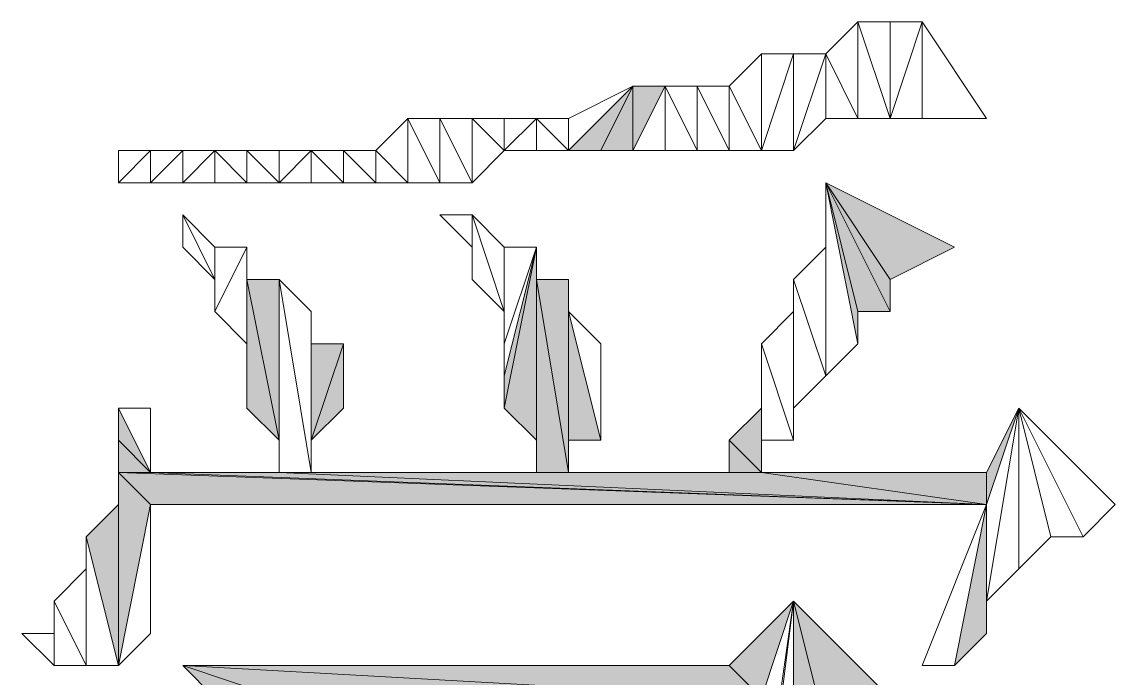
# Model space of a CAD drawing. Header units: inches. Extents: x -244 to 17, y 0 to 370.
# Drawn here: x -7.482 to -5.323, y 12.559 to 13.854 of the extents above; entities that cross this region are included whole.
import ezdxf

# ---------------------------------------------------------------- set-up
doc = ezdxf.new("R2010")
doc.units = ezdxf.units.IN
doc.header["$MEASUREMENT"] = 0
doc.layers.add('图层 1', color=7, linetype='Continuous')

# ---------------------------------------------------------------- blocks, each defined once
blk = doc.blocks.new('block 2')
at = {"layer": '图层 1', "true_color": 0xffffff}
h = blk.add_hatch(color=7, dxfattribs=at)
h.dxf.hatch_style = 2
h.paths.add_polyline_path([(32.7026, 27.9401), (33.0201, 27.9401), (32.9565, 28.0035)])
h = blk.add_hatch(color=7, dxfattribs=at)
h.dxf.hatch_style = 2
h.paths.add_polyline_path([(33.0201, 27.8764), (33.0834, 27.9401), (33.0201, 26.2255)])
h.paths.add_polyline_path([(32.7026, 27.9401), (33.0201, 27.8764), (33.0834, 27.9401)])
h = blk.add_hatch(color=7, dxfattribs=at)
h.dxf.hatch_style = 2
h.paths.add_polyline_path([(33.0201, 26.2255), (33.0834, 27.8764), (33.0834, 27.9401)])
h.paths.add_polyline_path([(33.0834, 27.6224), (33.0201, 26.2255), (33.0834, 27.8764)])
h = blk.add_hatch(color=7, dxfattribs=at)
h.dxf.hatch_style = 2
h.paths.add_polyline_path([(33.0834, 27.8764), (33.147, 27.9401), (33.0834, 27.9401)])
h.paths.add_polyline_path([(33.2106, 27.9401), (33.0834, 27.8764), (33.147, 27.9401)])
h = blk.add_hatch(color=7, dxfattribs=at)
h.dxf.hatch_style = 2
h.paths.add_polyline_path([(32.639, 27.6224), (32.7026, 27.813), (32.639, 26.6699)])
h.paths.add_polyline_path([(32.639, 27.7496), (32.639, 27.6224), (32.7026, 27.813)])
h = blk.add_hatch(color=7, dxfattribs=at)
h.dxf.hatch_style = 2
h.paths.add_polyline_path([(32.7026, 27.813), (32.7026, 26.7336), (32.639, 26.6699)])
h = blk.add_hatch(color=7, dxfattribs=at)
h.dxf.hatch_style = 2
h.paths.add_polyline_path([(33.4645, 27.6862), (33.147, 27.6224), (33.4645, 27.6224)])
h.paths.add_polyline_path([(33.2106, 27.6862), (33.4645, 27.6862), (33.147, 27.6224)])
h = blk.add_hatch(color=7, dxfattribs=at)
h.dxf.hatch_style = 2
h.paths.add_polyline_path([(33.0201, 26.2255), (33.0834, 26.6699), (33.0834, 27.6224)])
h.paths.add_polyline_path([(33.0834, 26.2255), (33.0201, 26.2255), (33.0834, 26.6699)])
h = blk.add_hatch(color=7, dxfattribs=at)
h.dxf.hatch_style = 2
h.paths.add_polyline_path([(33.147, 27.5591), (33.3375, 27.4957), (33.2106, 27.4957)])
h.paths.add_polyline_path([(33.3375, 27.5591), (33.147, 27.5591), (33.3375, 27.4957)])
h = blk.add_hatch(color=7, dxfattribs=at)
h.dxf.hatch_style = 2
h.paths.add_polyline_path([(33.2106, 27.178), (33.528, 27.1146), (33.147, 27.1146)])
h.paths.add_polyline_path([(33.274, 27.178), (33.2106, 27.178), (33.528, 27.1146)])
h = blk.add_hatch(color=7, dxfattribs=at)
h.dxf.hatch_style = 2
h.paths.add_polyline_path([(33.147, 27.0509), (33.4011, 27.0509), (33.147, 26.9875)])
h.paths.add_polyline_path([(33.4645, 27.1146), (33.0834, 27.0509), (33.4645, 27.0509)])
h.paths.add_polyline_path([(33.0834, 27.1146), (33.4645, 27.1146), (33.0834, 27.0509)])
h = blk.add_hatch(color=7, dxfattribs=at)
h.dxf.hatch_style = 2
h.paths.add_polyline_path([(33.8455, 26.9241), (33.7185, 26.9241), (33.8455, 26.8604)])
h.paths.add_polyline_path([(33.7185, 26.9875), (33.8455, 26.9241), (33.7185, 26.9241)])
h.paths.add_polyline_path([(33.7185, 27.0509), (33.7185, 26.9875), (33.8455, 26.9241)])
h = blk.add_hatch(color=7, dxfattribs=at)
h.dxf.hatch_style = 2
h.paths.add_polyline_path([(32.7026, 26.7336), (32.639, 26.6699), (32.8295, 26.6065)])
h = blk.add_hatch(color=7, dxfattribs=at)
h.dxf.hatch_style = 2
h.paths.add_polyline_path([(33.0834, 26.6699), (33.147, 26.7336), (33.0834, 26.7336)])
h.paths.add_polyline_path([(33.2106, 26.6699), (33.0834, 26.6699), (33.147, 26.7336)])
h = blk.add_hatch(color=7, dxfattribs=at)
h.dxf.hatch_style = 2
h.paths.add_polyline_path([(32.5755, 26.5431), (32.4485, 26.6065), (32.8295, 26.6065)])
h.paths.add_polyline_path([(32.5121, 26.6065), (32.5755, 26.5431), (32.4485, 26.6065)])
h = blk.add_hatch(color=7, dxfattribs=at)
h.dxf.hatch_style = 2
h.paths.add_polyline_path([(32.8295, 26.6065), (32.5755, 26.5431), (32.639, 26.416)])
h = blk.add_hatch(color=7, dxfattribs=at)
h.dxf.hatch_style = 2
h.paths.add_polyline_path([(33.655, 26.5431), (33.4011, 26.416), (33.4645, 26.416)])
h.paths.add_polyline_path([(33.4011, 26.4794), (33.655, 26.5431), (33.4011, 26.416)])
h.paths.add_polyline_path([(33.3375, 26.4794), (33.4011, 26.4794), (33.655, 26.5431)])
h = blk.add_hatch(color=7, dxfattribs=at)
h.dxf.hatch_style = 2
h.paths.add_polyline_path([(33.655, 26.5431), (33.4645, 26.416), (33.528, 26.2889)])
h = blk.add_hatch(color=7, dxfattribs=at)
h.dxf.hatch_style = 2
h.paths.add_polyline_path([(32.7026, 26.2889), (32.766, 26.2255), (33.0201, 26.2255)])
h = blk.add_hatch(color=7, dxfattribs=at)
h.dxf.hatch_style = 2
h.paths.add_polyline_path([(33.0834, 26.2255), (33.0201, 26.2255), (33.2106, 26.1621)])
at = {"layer": '图层 1', "lineweight": 0}
for points in [[(32.766, 28.1306), (32.766, 28.0669), (32.7026, 28.0669), (32.766, 28.1306)], [(32.8295, 28.0669), (32.8931, 28.0035), (32.7026, 28.0035), (32.8295, 28.0669)], [(32.7026, 28.0669), (32.8295, 28.0669), (32.7026, 28.0035), (32.7026, 28.0669)], [(32.766, 28.0669), (32.7026, 28.0669), (32.8295, 28.0669), (32.766, 28.0669)], [(32.7026, 27.9401), (33.0201, 27.9401), (32.9565, 28.0035), (32.7026, 27.9401)], [(32.7026, 28.0035), (32.9565, 28.0035), (32.7026, 27.9401), (32.7026, 28.0035)], [(32.8931, 28.0035), (32.7026, 28.0035), (32.9565, 28.0035), (32.8931, 28.0035)], [(33.0201, 27.8764), (32.766, 27.8764), (32.7026, 27.9401), (33.0201, 27.8764)], [(32.7026, 27.9401), (33.0201, 27.8764), (33.0834, 27.9401), (32.7026, 27.9401)], [(33.0834, 27.9401), (32.7026, 27.9401), (33.0201, 27.9401), (33.0834, 27.9401)], [(33.0201, 27.8764), (33.0834, 27.9401), (33.0201, 26.2255), (33.0201, 27.8764)], [(33.0201, 26.2255), (33.0834, 27.8764), (33.0834, 27.9401), (33.0201, 26.2255)], [(33.2106, 27.8764), (33.0834, 27.8764), (33.2106, 27.9401), (33.2106, 27.8764)], [(33.0834, 27.8764), (33.147, 27.9401), (33.0834, 27.9401), (33.0834, 27.8764)], [(33.2106, 27.9401), (33.0834, 27.8764), (33.147, 27.9401), (33.2106, 27.9401)], [(33.655, 27.9401), (33.7185, 27.8764), (33.655, 27.8764), (33.655, 27.9401)], [(33.7185, 27.9401), (33.655, 27.9401), (33.7185, 27.8764), (33.7185, 27.9401)], [(32.766, 27.8764), (32.8295, 27.8764), (33.0201, 27.8764), (32.766, 27.8764)], [(32.8295, 27.8764), (33.0201, 27.8764), (32.8931, 27.8764), (32.8295, 27.8764)], [(33.0201, 27.8764), (32.8931, 27.8764), (32.9565, 27.8764), (33.0201, 27.8764)], [(33.0834, 27.6224), (33.0201, 26.2255), (33.0834, 27.8764), (33.0834, 27.6224)], [(33.655, 27.8764), (33.7185, 27.813), (33.655, 27.813), (33.655, 27.8764)], [(33.7185, 27.8764), (33.655, 27.8764), (33.7185, 27.813), (33.7185, 27.8764)], [(32.639, 27.6224), (32.7026, 27.813), (32.639, 26.6699), (32.639, 27.6224)], [(32.639, 27.7496), (32.639, 27.6224), (32.7026, 27.813), (32.639, 27.7496)], [(32.7026, 27.813), (32.7026, 26.7336), (32.639, 26.6699), (32.7026, 27.813)], [(33.5916, 27.813), (33.4645, 27.7496), (33.528, 27.7496), (33.5916, 27.813)], [(33.528, 27.813), (33.5916, 27.813), (33.4645, 27.7496), (33.528, 27.813)], [(33.655, 27.813), (33.7185, 27.7496), (33.655, 27.7496), (33.655, 27.813)], [(33.7185, 27.813), (33.655, 27.813), (33.7185, 27.7496), (33.7185, 27.813)], [(33.4011, 27.7496), (33.3375, 27.6862), (33.528, 27.6862), (33.4011, 27.7496)], [(33.528, 27.7496), (33.4011, 27.7496), (33.528, 27.6862), (33.528, 27.7496)], [(33.4645, 27.7496), (33.528, 27.7496), (33.4011, 27.7496), (33.4645, 27.7496)], [(33.7185, 27.7496), (33.655, 27.6862), (33.7185, 27.6862), (33.7185, 27.7496)], [(33.655, 27.7496), (33.7185, 27.7496), (33.655, 27.6862), (33.655, 27.7496)], [(33.4645, 27.6862), (33.147, 27.6224), (33.4645, 27.6224), (33.4645, 27.6862)], [(33.2106, 27.6862), (33.4645, 27.6862), (33.147, 27.6224), (33.2106, 27.6862)], [(33.274, 27.6862), (33.2106, 27.6862), (33.4645, 27.6862), (33.274, 27.6862)], [(33.3375, 27.6862), (33.274, 27.6862), (33.4645, 27.6862), (33.3375, 27.6862)], [(33.528, 27.6862), (33.3375, 27.6862), (33.4645, 27.6862), (33.528, 27.6862)], [(33.7185, 27.6862), (33.655, 27.6224), (33.7185, 27.6224), (33.7185, 27.6862)], [(33.655, 27.6862), (33.7185, 27.6862), (33.655, 27.6224), (33.655, 27.6862)], [(33.0201, 26.2255), (33.0834, 26.6699), (33.0834, 27.6224), (33.0201, 26.2255)], [(33.4645, 27.6224), (33.0834, 27.5591), (33.4011, 27.5591), (33.4645, 27.6224)], [(33.0834, 27.6224), (33.4645, 27.6224), (33.0834, 27.5591), (33.0834, 27.6224)], [(33.147, 27.6224), (33.0834, 27.6224), (33.4645, 27.6224), (33.147, 27.6224)], [(33.0834, 27.0509), (33.0834, 27.5591), (33.0834, 27.6224), (33.0834, 27.0509)], [(33.0834, 26.6699), (33.0834, 27.0509), (33.0834, 27.6224), (33.0834, 26.6699)], [(33.655, 27.6224), (33.7185, 27.5591), (33.655, 27.5591), (33.655, 27.6224)], [(33.7185, 27.6224), (33.655, 27.6224), (33.7185, 27.5591), (33.7185, 27.6224)], [(33.0834, 27.5591), (33.4011, 27.5591), (33.147, 27.5591), (33.0834, 27.5591)], [(33.0834, 27.1146), (33.0834, 27.0509), (33.0834, 27.5591), (33.0834, 27.1146)], [(33.147, 27.5591), (33.3375, 27.4957), (33.2106, 27.4957), (33.147, 27.5591)], [(33.3375, 27.5591), (33.147, 27.5591), (33.3375, 27.4957), (33.3375, 27.5591)], [(33.4011, 27.5591), (33.3375, 27.5591), (33.147, 27.5591), (33.4011, 27.5591)], [(33.7185, 27.5591), (33.655, 27.4957), (33.7185, 27.4957), (33.7185, 27.5591)], [(33.655, 27.5591), (33.7185, 27.5591), (33.655, 27.4957), (33.655, 27.5591)], [(33.3375, 27.4957), (33.274, 27.4957), (33.2106, 27.4957), (33.3375, 27.4957)], [(33.7185, 27.4957), (33.655, 27.4319), (33.7185, 27.4319), (33.7185, 27.4957)], [(33.655, 27.4957), (33.7185, 27.4957), (33.655, 27.4319), (33.655, 27.4957)], [(33.7185, 27.4319), (33.655, 27.3685), (33.7819, 27.3685), (33.7185, 27.4319)], [(33.655, 27.4319), (33.7185, 27.4319), (33.655, 27.3685), (33.655, 27.4319)], [(33.7819, 27.3685), (33.655, 27.3052), (33.7819, 27.3052), (33.7819, 27.3685)], [(33.655, 27.3685), (33.7819, 27.3685), (33.655, 27.3052), (33.655, 27.3685)], [(33.5916, 27.3052), (33.528, 27.2414), (33.5916, 27.2414), (33.5916, 27.3052)], [(33.7819, 27.3052), (33.655, 27.2414), (33.7819, 27.2414), (33.7819, 27.3052)], [(33.655, 27.3052), (33.7819, 27.3052), (33.655, 27.2414), (33.655, 27.3052)], [(33.5916, 27.2414), (33.4011, 27.178), (33.528, 27.178), (33.5916, 27.2414)], [(33.4645, 27.2414), (33.5916, 27.2414), (33.4011, 27.178), (33.4645, 27.2414)], [(33.528, 27.2414), (33.5916, 27.2414), (33.4645, 27.2414), (33.528, 27.2414)], [(33.655, 27.2414), (33.7819, 27.2414), (33.7185, 27.178), (33.655, 27.2414)], [(33.7819, 27.2414), (33.7185, 27.178), (33.7819, 27.178), (33.7819, 27.2414)], [(33.2106, 27.178), (33.528, 27.1146), (33.147, 27.1146), (33.2106, 27.178)], [(33.274, 27.178), (33.2106, 27.178), (33.528, 27.1146), (33.274, 27.178)], [(33.274, 27.178), (33.528, 27.1146), (33.3375, 27.178), (33.274, 27.178)], [(33.528, 27.178), (33.3375, 27.178), (33.4011, 27.178), (33.528, 27.178)], [(33.528, 27.1146), (33.3375, 27.178), (33.528, 27.178), (33.528, 27.1146)], [(33.7185, 27.178), (33.7819, 27.1146), (33.7185, 27.1146), (33.7185, 27.178)], [(33.7819, 27.178), (33.7185, 27.178), (33.7819, 27.1146), (33.7819, 27.178)], [(33.4645, 27.1146), (33.0834, 27.0509), (33.4645, 27.0509), (33.4645, 27.1146)], [(33.0834, 27.1146), (33.4645, 27.1146), (33.0834, 27.0509), (33.0834, 27.1146)], [(33.147, 27.1146), (33.0834, 27.1146), (33.4645, 27.1146), (33.147, 27.1146)], [(33.528, 27.1146), (33.147, 27.1146), (33.4645, 27.1146), (33.528, 27.1146)], [(33.7819, 27.1146), (33.7185, 27.0509), (33.7819, 27.0509), (33.7819, 27.1146)], [(33.7185, 27.1146), (33.7819, 27.1146), (33.7185, 27.0509), (33.7185, 27.1146)], [(33.0834, 27.0509), (33.4645, 27.0509), (33.147, 27.0509), (33.0834, 27.0509)], [(33.0834, 26.7336), (33.0834, 26.6699), (33.0834, 27.0509), (33.0834, 26.7336)], [(33.3375, 26.9875), (33.147, 26.9875), (33.4011, 27.0509), (33.3375, 26.9875)], [(33.147, 27.0509), (33.4011, 27.0509), (33.147, 26.9875), (33.147, 27.0509)], [(33.4645, 27.0509), (33.147, 27.0509), (33.4011, 27.0509), (33.4645, 27.0509)], [(33.7185, 27.0509), (33.7185, 26.9875), (33.8455, 26.9241), (33.7185, 27.0509)], [(33.7819, 27.0509), (33.7185, 27.0509), (33.8455, 26.9241), (33.7819, 27.0509)], [(33.2106, 26.9875), (33.3375, 26.9875), (33.147, 26.9875), (33.2106, 26.9875)], [(33.274, 26.9875), (33.2106, 26.9875), (33.3375, 26.9875), (33.274, 26.9875)], [(33.7185, 26.9875), (33.8455, 26.9241), (33.7185, 26.9241), (33.7185, 26.9875)], [(33.7185, 26.9241), (33.7185, 26.8604), (33.8455, 26.8604), (33.7185, 26.9241)], [(33.8455, 26.9241), (33.7185, 26.9241), (33.8455, 26.8604), (33.8455, 26.9241)], [(33.8455, 26.8604), (33.7185, 26.797), (33.8455, 26.797), (33.8455, 26.8604)], [(33.7185, 26.8604), (33.8455, 26.8604), (33.7185, 26.797), (33.7185, 26.8604)], [(33.8455, 26.797), (33.7185, 26.7336), (33.8455, 26.7336), (33.8455, 26.797)], [(33.7185, 26.797), (33.8455, 26.797), (33.7185, 26.7336), (33.7185, 26.797)], [(32.7026, 26.7336), (32.639, 26.6699), (32.8295, 26.6065), (32.7026, 26.7336)], [(33.0834, 26.6699), (33.147, 26.7336), (33.0834, 26.7336), (33.0834, 26.6699)], [(33.2106, 26.6699), (33.0834, 26.6699), (33.147, 26.7336), (33.2106, 26.6699)], [(33.8455, 26.7336), (33.7185, 26.6699), (33.9091, 26.6699), (33.8455, 26.7336)], [(33.7185, 26.7336), (33.8455, 26.7336), (33.7185, 26.6699), (33.7185, 26.7336)], [(32.3216, 26.6699), (32.385, 26.6699), (32.8295, 26.6065), (32.3216, 26.6699)], [(32.639, 26.6699), (32.3216, 26.6699), (32.8295, 26.6065), (32.639, 26.6699)], [(32.385, 26.6699), (32.8295, 26.6065), (32.4485, 26.6065), (32.385, 26.6699)], [(33.0834, 26.2255), (33.0201, 26.2255), (33.0834, 26.6699), (33.0834, 26.2255)], [(33.0834, 26.6699), (33.274, 26.6699), (33.147, 26.6699), (33.0834, 26.6699)], [(33.2106, 26.6699), (33.0834, 26.6699), (33.274, 26.6699), (33.2106, 26.6699)], [(33.3375, 26.6699), (33.147, 26.6065), (33.4011, 26.6065), (33.3375, 26.6699)], [(33.147, 26.6699), (33.3375, 26.6699), (33.147, 26.6065), (33.147, 26.6699)], [(33.274, 26.6699), (33.147, 26.6699), (33.3375, 26.6699), (33.274, 26.6699)], [(33.7185, 26.6699), (33.9091, 26.6065), (33.7185, 26.6065), (33.7185, 26.6699)], [(33.9091, 26.6699), (33.7185, 26.6699), (33.9091, 26.6065), (33.9091, 26.6699)], [(32.5755, 26.5431), (32.4485, 26.6065), (32.8295, 26.6065), (32.5755, 26.5431)], [(32.8295, 26.6065), (32.5755, 26.5431), (32.639, 26.416), (32.8295, 26.6065)], [(33.147, 26.6065), (33.4011, 26.6065), (33.2106, 26.6065), (33.147, 26.6065)], [(33.2106, 26.6065), (33.4645, 26.6065), (33.274, 26.5431), (33.2106, 26.6065)], [(33.4011, 26.6065), (33.2106, 26.6065), (33.4645, 26.6065), (33.4011, 26.6065)], [(33.4645, 26.6065), (33.528, 26.5431), (33.274, 26.5431), (33.4645, 26.6065)], [(33.7185, 26.6065), (33.9091, 26.5431), (33.7819, 26.5431), (33.7185, 26.6065)], [(33.9091, 26.6065), (33.7185, 26.6065), (33.9091, 26.5431), (33.9091, 26.6065)], [(33.274, 26.5431), (33.655, 26.5431), (33.3375, 26.4794), (33.274, 26.5431)], [(33.5916, 26.5431), (33.274, 26.5431), (33.655, 26.5431), (33.5916, 26.5431)], [(33.528, 26.5431), (33.5916, 26.5431), (33.274, 26.5431), (33.528, 26.5431)], [(33.3375, 26.4794), (33.4011, 26.4794), (33.655, 26.5431), (33.3375, 26.4794)], [(33.655, 26.5431), (33.4011, 26.416), (33.4645, 26.416), (33.655, 26.5431)], [(33.4011, 26.4794), (33.655, 26.5431), (33.4011, 26.416), (33.4011, 26.4794)], [(33.655, 26.5431), (33.4645, 26.416), (33.528, 26.2889), (33.655, 26.5431)], [(33.9091, 26.5431), (33.7819, 26.4794), (33.9725, 26.4794), (33.9091, 26.5431)], [(33.7819, 26.5431), (33.9091, 26.5431), (33.7819, 26.4794), (33.7819, 26.5431)], [(33.9725, 26.4794), (33.9725, 26.416), (33.7819, 26.416), (33.9725, 26.4794)], [(33.7819, 26.4794), (33.9725, 26.4794), (33.7819, 26.416), (33.7819, 26.4794)], [(33.9725, 26.3526), (33.7819, 26.416), (33.9725, 26.416), (33.9725, 26.3526)], [(33.7819, 26.3526), (33.9725, 26.3526), (33.7819, 26.416), (33.7819, 26.3526)], [(32.7026, 26.2889), (33.0201, 26.2255), (32.7026, 26.3526), (32.7026, 26.2889)], [(33.7819, 26.2255), (33.7819, 26.3526), (33.9725, 26.3526), (33.7819, 26.2255)], [(33.7819, 26.2889), (33.7819, 26.2255), (33.7819, 26.3526), (33.7819, 26.2889)], [(32.7026, 26.2889), (32.766, 26.2255), (33.0201, 26.2255), (32.7026, 26.2889)], [(32.766, 26.2255), (33.0201, 26.2255), (32.8295, 26.2255), (32.766, 26.2255)], [(32.8295, 26.2255), (33.2106, 26.1621), (32.8931, 26.1621), (32.8295, 26.2255)], [(33.0201, 26.2255), (32.8295, 26.2255), (33.2106, 26.1621), (33.0201, 26.2255)], [(33.0834, 26.2255), (33.0201, 26.2255), (33.2106, 26.1621), (33.0834, 26.2255)], [(32.8931, 26.1621), (32.9565, 26.0987), (33.2106, 26.1621), (32.8931, 26.1621)], [(32.9565, 26.0987), (33.2106, 26.1621), (32.9565, 26.0349), (32.9565, 26.0987)], [(32.9565, 26.0349), (33.0201, 25.9716), (33.2106, 26.1621), (32.9565, 26.0349)]]:
    blk.add_lwpolyline(points, dxfattribs=at)
at = {"layer": '图层 1', "color": 7, "lineweight": 20, "true_color": 0xffffff}
for points in [[(32.766, 28.1306), (32.766, 28.0669), (32.7026, 28.0669), (32.766, 28.1306)], [(32.8295, 28.0669), (32.8931, 28.0035), (32.7026, 28.0035), (32.8295, 28.0669)], [(32.7026, 28.0669), (32.8295, 28.0669), (32.7026, 28.0035), (32.7026, 28.0669)], [(32.766, 28.0669), (32.7026, 28.0669), (32.8295, 28.0669), (32.766, 28.0669)], [(32.7026, 27.9401), (33.0201, 27.9401), (32.9565, 28.0035), (32.7026, 27.9401)], [(32.7026, 28.0035), (32.9565, 28.0035), (32.7026, 27.9401), (32.7026, 28.0035)], [(32.8931, 28.0035), (32.7026, 28.0035), (32.9565, 28.0035), (32.8931, 28.0035)], [(33.0201, 27.8764), (32.766, 27.8764), (32.7026, 27.9401), (33.0201, 27.8764)], [(32.7026, 27.9401), (33.0201, 27.8764), (33.0834, 27.9401), (32.7026, 27.9401)], [(33.0834, 27.9401), (32.7026, 27.9401), (33.0201, 27.9401), (33.0834, 27.9401)], [(33.0201, 27.8764), (33.0834, 27.9401), (33.0201, 26.2255), (33.0201, 27.8764)], [(33.0201, 26.2255), (33.0834, 27.8764), (33.0834, 27.9401), (33.0201, 26.2255)], [(33.2106, 27.8764), (33.0834, 27.8764), (33.2106, 27.9401), (33.2106, 27.8764)], [(33.0834, 27.8764), (33.147, 27.9401), (33.0834, 27.9401), (33.0834, 27.8764)], [(33.2106, 27.9401), (33.0834, 27.8764), (33.147, 27.9401), (33.2106, 27.9401)], [(33.655, 27.9401), (33.7185, 27.8764), (33.655, 27.8764), (33.655, 27.9401)], [(33.7185, 27.9401), (33.655, 27.9401), (33.7185, 27.8764), (33.7185, 27.9401)], [(32.766, 27.8764), (32.8295, 27.8764), (33.0201, 27.8764), (32.766, 27.8764)], [(32.8295, 27.8764), (33.0201, 27.8764), (32.8931, 27.8764), (32.8295, 27.8764)], [(33.0201, 27.8764), (32.8931, 27.8764), (32.9565, 27.8764), (33.0201, 27.8764)], [(33.0834, 27.6224), (33.0201, 26.2255), (33.0834, 27.8764), (33.0834, 27.6224)], [(33.655, 27.8764), (33.7185, 27.813), (33.655, 27.813), (33.655, 27.8764)], [(33.7185, 27.8764), (33.655, 27.8764), (33.7185, 27.813), (33.7185, 27.8764)], [(32.639, 27.6224), (32.7026, 27.813), (32.639, 26.6699), (32.639, 27.6224)], [(32.639, 27.7496), (32.639, 27.6224), (32.7026, 27.813), (32.639, 27.7496)], [(32.7026, 27.813), (32.7026, 26.7336), (32.639, 26.6699), (32.7026, 27.813)], [(33.5916, 27.813), (33.4645, 27.7496), (33.528, 27.7496), (33.5916, 27.813)], [(33.528, 27.813), (33.5916, 27.813), (33.4645, 27.7496), (33.528, 27.813)], [(33.655, 27.813), (33.7185, 27.7496), (33.655, 27.7496), (33.655, 27.813)], [(33.7185, 27.813), (33.655, 27.813), (33.7185, 27.7496), (33.7185, 27.813)], [(33.4011, 27.7496), (33.3375, 27.6862), (33.528, 27.6862), (33.4011, 27.7496)], [(33.528, 27.7496), (33.4011, 27.7496), (33.528, 27.6862), (33.528, 27.7496)], [(33.4645, 27.7496), (33.528, 27.7496), (33.4011, 27.7496), (33.4645, 27.7496)], [(33.7185, 27.7496), (33.655, 27.6862), (33.7185, 27.6862), (33.7185, 27.7496)], [(33.655, 27.7496), (33.7185, 27.7496), (33.655, 27.6862), (33.655, 27.7496)], [(33.4645, 27.6862), (33.147, 27.6224), (33.4645, 27.6224), (33.4645, 27.6862)], [(33.2106, 27.6862), (33.4645, 27.6862), (33.147, 27.6224), (33.2106, 27.6862)], [(33.274, 27.6862), (33.2106, 27.6862), (33.4645, 27.6862), (33.274, 27.6862)], [(33.3375, 27.6862), (33.274, 27.6862), (33.4645, 27.6862), (33.3375, 27.6862)], [(33.528, 27.6862), (33.3375, 27.6862), (33.4645, 27.6862), (33.528, 27.6862)], [(33.7185, 27.6862), (33.655, 27.6224), (33.7185, 27.6224), (33.7185, 27.6862)], [(33.655, 27.6862), (33.7185, 27.6862), (33.655, 27.6224), (33.655, 27.6862)], [(33.0201, 26.2255), (33.0834, 26.6699), (33.0834, 27.6224), (33.0201, 26.2255)], [(33.4645, 27.6224), (33.0834, 27.5591), (33.4011, 27.5591), (33.4645, 27.6224)], [(33.0834, 27.6224), (33.4645, 27.6224), (33.0834, 27.5591), (33.0834, 27.6224)], [(33.147, 27.6224), (33.0834, 27.6224), (33.4645, 27.6224), (33.147, 27.6224)], [(33.0834, 27.0509), (33.0834, 27.5591), (33.0834, 27.6224), (33.0834, 27.0509)], [(33.0834, 26.6699), (33.0834, 27.0509), (33.0834, 27.6224), (33.0834, 26.6699)], [(33.655, 27.6224), (33.7185, 27.5591), (33.655, 27.5591), (33.655, 27.6224)], [(33.7185, 27.6224), (33.655, 27.6224), (33.7185, 27.5591), (33.7185, 27.6224)], [(33.0834, 27.5591), (33.4011, 27.5591), (33.147, 27.5591), (33.0834, 27.5591)], [(33.0834, 27.1146), (33.0834, 27.0509), (33.0834, 27.5591), (33.0834, 27.1146)], [(33.147, 27.5591), (33.3375, 27.4957), (33.2106, 27.4957), (33.147, 27.5591)], [(33.3375, 27.5591), (33.147, 27.5591), (33.3375, 27.4957), (33.3375, 27.5591)], [(33.4011, 27.5591), (33.3375, 27.5591), (33.147, 27.5591), (33.4011, 27.5591)], [(33.7185, 27.5591), (33.655, 27.4957), (33.7185, 27.4957), (33.7185, 27.5591)], [(33.655, 27.5591), (33.7185, 27.5591), (33.655, 27.4957), (33.655, 27.5591)], [(33.3375, 27.4957), (33.274, 27.4957), (33.2106, 27.4957), (33.3375, 27.4957)], [(33.7185, 27.4957), (33.655, 27.4319), (33.7185, 27.4319), (33.7185, 27.4957)], [(33.655, 27.4957), (33.7185, 27.4957), (33.655, 27.4319), (33.655, 27.4957)], [(33.7185, 27.4319), (33.655, 27.3685), (33.7819, 27.3685), (33.7185, 27.4319)], [(33.655, 27.4319), (33.7185, 27.4319), (33.655, 27.3685), (33.655, 27.4319)], [(33.7819, 27.3685), (33.655, 27.3052), (33.7819, 27.3052), (33.7819, 27.3685)], [(33.655, 27.3685), (33.7819, 27.3685), (33.655, 27.3052), (33.655, 27.3685)], [(33.5916, 27.3052), (33.528, 27.2414), (33.5916, 27.2414), (33.5916, 27.3052)], [(33.7819, 27.3052), (33.655, 27.2414), (33.7819, 27.2414), (33.7819, 27.3052)], [(33.655, 27.3052), (33.7819, 27.3052), (33.655, 27.2414), (33.655, 27.3052)], [(33.5916, 27.2414), (33.4011, 27.178), (33.528, 27.178), (33.5916, 27.2414)], [(33.4645, 27.2414), (33.5916, 27.2414), (33.4011, 27.178), (33.4645, 27.2414)], [(33.528, 27.2414), (33.5916, 27.2414), (33.4645, 27.2414), (33.528, 27.2414)], [(33.655, 27.2414), (33.7819, 27.2414), (33.7185, 27.178), (33.655, 27.2414)], [(33.7819, 27.2414), (33.7185, 27.178), (33.7819, 27.178), (33.7819, 27.2414)], [(33.2106, 27.178), (33.528, 27.1146), (33.147, 27.1146), (33.2106, 27.178)], [(33.274, 27.178), (33.2106, 27.178), (33.528, 27.1146), (33.274, 27.178)], [(33.274, 27.178), (33.528, 27.1146), (33.3375, 27.178), (33.274, 27.178)], [(33.528, 27.178), (33.3375, 27.178), (33.4011, 27.178), (33.528, 27.178)], [(33.528, 27.1146), (33.3375, 27.178), (33.528, 27.178), (33.528, 27.1146)], [(33.7185, 27.178), (33.7819, 27.1146), (33.7185, 27.1146), (33.7185, 27.178)], [(33.7819, 27.178), (33.7185, 27.178), (33.7819, 27.1146), (33.7819, 27.178)], [(33.4645, 27.1146), (33.0834, 27.0509), (33.4645, 27.0509), (33.4645, 27.1146)], [(33.0834, 27.1146), (33.4645, 27.1146), (33.0834, 27.0509), (33.0834, 27.1146)], [(33.147, 27.1146), (33.0834, 27.1146), (33.4645, 27.1146), (33.147, 27.1146)], [(33.528, 27.1146), (33.147, 27.1146), (33.4645, 27.1146), (33.528, 27.1146)], [(33.7819, 27.1146), (33.7185, 27.0509), (33.7819, 27.0509), (33.7819, 27.1146)], [(33.7185, 27.1146), (33.7819, 27.1146), (33.7185, 27.0509), (33.7185, 27.1146)], [(33.0834, 27.0509), (33.4645, 27.0509), (33.147, 27.0509), (33.0834, 27.0509)], [(33.0834, 26.7336), (33.0834, 26.6699), (33.0834, 27.0509), (33.0834, 26.7336)], [(33.3375, 26.9875), (33.147, 26.9875), (33.4011, 27.0509), (33.3375, 26.9875)], [(33.147, 27.0509), (33.4011, 27.0509), (33.147, 26.9875), (33.147, 27.0509)], [(33.4645, 27.0509), (33.147, 27.0509), (33.4011, 27.0509), (33.4645, 27.0509)], [(33.7185, 27.0509), (33.7185, 26.9875), (33.8455, 26.9241), (33.7185, 27.0509)], [(33.7819, 27.0509), (33.7185, 27.0509), (33.8455, 26.9241), (33.7819, 27.0509)], [(33.2106, 26.9875), (33.3375, 26.9875), (33.147, 26.9875), (33.2106, 26.9875)], [(33.274, 26.9875), (33.2106, 26.9875), (33.3375, 26.9875), (33.274, 26.9875)], [(33.7185, 26.9875), (33.8455, 26.9241), (33.7185, 26.9241), (33.7185, 26.9875)], [(33.7185, 26.9241), (33.7185, 26.8604), (33.8455, 26.8604), (33.7185, 26.9241)], [(33.8455, 26.9241), (33.7185, 26.9241), (33.8455, 26.8604), (33.8455, 26.9241)], [(33.8455, 26.8604), (33.7185, 26.797), (33.8455, 26.797), (33.8455, 26.8604)], [(33.7185, 26.8604), (33.8455, 26.8604), (33.7185, 26.797), (33.7185, 26.8604)], [(33.8455, 26.797), (33.7185, 26.7336), (33.8455, 26.7336), (33.8455, 26.797)], [(33.7185, 26.797), (33.8455, 26.797), (33.7185, 26.7336), (33.7185, 26.797)], [(32.7026, 26.7336), (32.639, 26.6699), (32.8295, 26.6065), (32.7026, 26.7336)], [(33.0834, 26.6699), (33.147, 26.7336), (33.0834, 26.7336), (33.0834, 26.6699)], [(33.2106, 26.6699), (33.0834, 26.6699), (33.147, 26.7336), (33.2106, 26.6699)], [(33.8455, 26.7336), (33.7185, 26.6699), (33.9091, 26.6699), (33.8455, 26.7336)], [(33.7185, 26.7336), (33.8455, 26.7336), (33.7185, 26.6699), (33.7185, 26.7336)], [(32.3216, 26.6699), (32.385, 26.6699), (32.8295, 26.6065), (32.3216, 26.6699)], [(32.639, 26.6699), (32.3216, 26.6699), (32.8295, 26.6065), (32.639, 26.6699)], [(32.385, 26.6699), (32.8295, 26.6065), (32.4485, 26.6065), (32.385, 26.6699)], [(33.0834, 26.2255), (33.0201, 26.2255), (33.0834, 26.6699), (33.0834, 26.2255)], [(33.0834, 26.6699), (33.274, 26.6699), (33.147, 26.6699), (33.0834, 26.6699)], [(33.2106, 26.6699), (33.0834, 26.6699), (33.274, 26.6699), (33.2106, 26.6699)], [(33.3375, 26.6699), (33.147, 26.6065), (33.4011, 26.6065), (33.3375, 26.6699)], [(33.147, 26.6699), (33.3375, 26.6699), (33.147, 26.6065), (33.147, 26.6699)], [(33.274, 26.6699), (33.147, 26.6699), (33.3375, 26.6699), (33.274, 26.6699)], [(33.7185, 26.6699), (33.9091, 26.6065), (33.7185, 26.6065), (33.7185, 26.6699)], [(33.9091, 26.6699), (33.7185, 26.6699), (33.9091, 26.6065), (33.9091, 26.6699)], [(32.5755, 26.5431), (32.4485, 26.6065), (32.8295, 26.6065), (32.5755, 26.5431)], [(32.8295, 26.6065), (32.5755, 26.5431), (32.639, 26.416), (32.8295, 26.6065)], [(33.147, 26.6065), (33.4011, 26.6065), (33.2106, 26.6065), (33.147, 26.6065)], [(33.2106, 26.6065), (33.4645, 26.6065), (33.274, 26.5431), (33.2106, 26.6065)], [(33.4011, 26.6065), (33.2106, 26.6065), (33.4645, 26.6065), (33.4011, 26.6065)], [(33.4645, 26.6065), (33.528, 26.5431), (33.274, 26.5431), (33.4645, 26.6065)], [(33.7185, 26.6065), (33.9091, 26.5431), (33.7819, 26.5431), (33.7185, 26.6065)], [(33.9091, 26.6065), (33.7185, 26.6065), (33.9091, 26.5431), (33.9091, 26.6065)], [(33.274, 26.5431), (33.655, 26.5431), (33.3375, 26.4794), (33.274, 26.5431)], [(33.5916, 26.5431), (33.274, 26.5431), (33.655, 26.5431), (33.5916, 26.5431)], [(33.528, 26.5431), (33.5916, 26.5431), (33.274, 26.5431), (33.528, 26.5431)], [(33.3375, 26.4794), (33.4011, 26.4794), (33.655, 26.5431), (33.3375, 26.4794)], [(33.655, 26.5431), (33.4011, 26.416), (33.4645, 26.416), (33.655, 26.5431)], [(33.4011, 26.4794), (33.655, 26.5431), (33.4011, 26.416), (33.4011, 26.4794)], [(33.655, 26.5431), (33.4645, 26.416), (33.528, 26.2889), (33.655, 26.5431)], [(33.9091, 26.5431), (33.7819, 26.4794), (33.9725, 26.4794), (33.9091, 26.5431)], [(33.7819, 26.5431), (33.9091, 26.5431), (33.7819, 26.4794), (33.7819, 26.5431)], [(33.9725, 26.4794), (33.9725, 26.416), (33.7819, 26.416), (33.9725, 26.4794)], [(33.7819, 26.4794), (33.9725, 26.4794), (33.7819, 26.416), (33.7819, 26.4794)], [(33.9725, 26.3526), (33.7819, 26.416), (33.9725, 26.416), (33.9725, 26.3526)], [(33.7819, 26.3526), (33.9725, 26.3526), (33.7819, 26.416), (33.7819, 26.3526)], [(32.7026, 26.2889), (33.0201, 26.2255), (32.7026, 26.3526), (32.7026, 26.2889)], [(33.7819, 26.2255), (33.7819, 26.3526), (33.9725, 26.3526), (33.7819, 26.2255)], [(33.7819, 26.2889), (33.7819, 26.2255), (33.7819, 26.3526), (33.7819, 26.2889)], [(32.7026, 26.2889), (32.766, 26.2255), (33.0201, 26.2255), (32.7026, 26.2889)], [(32.766, 26.2255), (33.0201, 26.2255), (32.8295, 26.2255), (32.766, 26.2255)], [(32.8295, 26.2255), (33.2106, 26.1621), (32.8931, 26.1621), (32.8295, 26.2255)], [(33.0201, 26.2255), (32.8295, 26.2255), (33.2106, 26.1621), (33.0201, 26.2255)], [(33.0834, 26.2255), (33.0201, 26.2255), (33.2106, 26.1621), (33.0834, 26.2255)], [(32.8931, 26.1621), (32.9565, 26.0987), (33.2106, 26.1621), (32.8931, 26.1621)], [(32.9565, 26.0987), (33.2106, 26.1621), (32.9565, 26.0349), (32.9565, 26.0987)], [(32.9565, 26.0349), (33.0201, 25.9716), (33.2106, 26.1621), (32.9565, 26.0349)]]:
    blk.add_lwpolyline(points, dxfattribs=at)
at = {"layer": '图层 1', "lineweight": 0}
for points, knots in [([(32.8295, 28.0669), (32.8295, 28.0669), (32.7026, 28.0669), (32.7026, 28.0669), (32.7026, 28.0669), (32.8295, 28.0669), (32.8295, 28.0669)], [0, 0, 0, 0, 1, 1, 1, 2, 2, 2, 2]), ([(32.7026, 28.0669), (32.7026, 28.0669), (32.8295, 28.0669), (32.8295, 28.0669), (32.8295, 28.0669), (32.7026, 28.0669), (32.7026, 28.0669)], [0, 0, 0, 0, 1, 1, 1, 2, 2, 2, 2]), ([(32.8931, 28.0035), (32.8931, 28.0035), (32.8931, 28.0035), (32.8931, 28.0035), (32.8931, 28.0035), (32.7026, 28.0035), (32.7026, 28.0035), (32.7026, 28.0035), (32.8931, 28.0035), (32.8931, 28.0035)], [0, 0, 0, 0, 1, 1, 1, 2, 2, 2, 3, 3, 3, 3]), ([(32.8931, 28.0035), (32.8931, 28.0035), (32.7026, 28.0035), (32.7026, 28.0035), (32.7026, 28.0035), (32.8931, 28.0035), (32.8931, 28.0035)], [0, 0, 0, 0, 1, 1, 1, 2, 2, 2, 2]), ([(33.0834, 27.8764), (33.0834, 27.8764), (33.2106, 27.9401), (33.2106, 27.9401), (33.2106, 27.9401), (33.0834, 27.8764), (33.0834, 27.8764)], [0, 0, 0, 0, 1, 1, 1, 2, 2, 2, 2]), ([(32.766, 27.8764), (32.766, 27.8764), (33.0201, 27.8764), (33.0201, 27.8764), (33.0201, 27.8764), (32.766, 27.8764), (32.766, 27.8764)], [0, 0, 0, 0, 1, 1, 1, 2, 2, 2, 2]), ([(32.766, 27.8764), (32.766, 27.8764), (32.766, 27.8764), (32.766, 27.8764), (32.766, 27.8764), (33.0201, 27.8764), (33.0201, 27.8764), (33.0201, 27.8764), (32.766, 27.8764), (32.766, 27.8764)], [0, 0, 0, 0, 1, 1, 1, 2, 2, 2, 3, 3, 3, 3]), ([(33.528, 27.813), (33.528, 27.813), (33.528, 27.813), (33.528, 27.813), (33.528, 27.813), (33.5916, 27.813), (33.5916, 27.813), (33.5916, 27.813), (33.528, 27.813), (33.528, 27.813)], [0, 0, 0, 0, 1, 1, 1, 2, 2, 2, 3, 3, 3, 3]), ([(33.7185, 27.7496), (33.7185, 27.7496), (33.655, 27.7496), (33.655, 27.7496), (33.655, 27.7496), (33.7185, 27.7496), (33.7185, 27.7496)], [0, 0, 0, 0, 1, 1, 1, 2, 2, 2, 2]), ([(33.274, 27.6862), (33.274, 27.6862), (33.4645, 27.6862), (33.4645, 27.6862), (33.4645, 27.6862), (33.274, 27.6862), (33.274, 27.6862)], [0, 0, 0, 0, 1, 1, 1, 2, 2, 2, 2]), ([(33.3375, 27.6862), (33.3375, 27.6862), (33.528, 27.6862), (33.528, 27.6862), (33.528, 27.6862), (33.3375, 27.6862), (33.3375, 27.6862)], [0, 0, 0, 0, 1, 1, 1, 2, 2, 2, 2]), ([(33.655, 27.6224), (33.655, 27.6224), (33.7185, 27.6224), (33.7185, 27.6224), (33.7185, 27.6224), (33.655, 27.6224), (33.655, 27.6224)], [0, 0, 0, 0, 1, 1, 1, 2, 2, 2, 2]), ([(33.0834, 27.5591), (33.0834, 27.5591), (33.0834, 27.5591), (33.0834, 27.5591), (33.0834, 27.5591), (33.4011, 27.5591), (33.4011, 27.5591), (33.4011, 27.5591), (33.0834, 27.5591), (33.0834, 27.5591)], [0, 0, 0, 0, 1, 1, 1, 2, 2, 2, 3, 3, 3, 3]), ([(33.0834, 27.5591), (33.0834, 27.5591), (33.4011, 27.5591), (33.4011, 27.5591), (33.4011, 27.5591), (33.0834, 27.5591), (33.0834, 27.5591)], [0, 0, 0, 0, 1, 1, 1, 2, 2, 2, 2]), ([(33.7185, 27.5591), (33.7185, 27.5591), (33.655, 27.5591), (33.655, 27.5591), (33.655, 27.5591), (33.7185, 27.5591), (33.7185, 27.5591)], [0, 0, 0, 0, 1, 1, 1, 2, 2, 2, 2]), ([(33.274, 27.4957), (33.274, 27.4957), (33.2106, 27.4957), (33.2106, 27.4957), (33.2106, 27.4957), (33.274, 27.4957), (33.274, 27.4957)], [0, 0, 0, 0, 1, 1, 1, 2, 2, 2, 2]), ([(33.7819, 27.3685), (33.7819, 27.3685), (33.655, 27.3685), (33.655, 27.3685), (33.655, 27.3685), (33.7819, 27.3685), (33.7819, 27.3685)], [0, 0, 0, 0, 1, 1, 1, 2, 2, 2, 2]), ([(33.655, 27.3685), (33.655, 27.3685), (33.7819, 27.3685), (33.7819, 27.3685), (33.7819, 27.3685), (33.655, 27.3685), (33.655, 27.3685)], [0, 0, 0, 0, 1, 1, 1, 2, 2, 2, 2]), ([(33.5916, 27.2414), (33.5916, 27.2414), (33.4645, 27.2414), (33.4645, 27.2414), (33.4645, 27.2414), (33.5916, 27.2414), (33.5916, 27.2414)], [0, 0, 0, 0, 1, 1, 1, 2, 2, 2, 2]), ([(33.3375, 27.178), (33.3375, 27.178), (33.528, 27.178), (33.528, 27.178), (33.528, 27.178), (33.3375, 27.178), (33.3375, 27.178)], [0, 0, 0, 0, 1, 1, 1, 2, 2, 2, 2]), ([(33.4011, 27.178), (33.4011, 27.178), (33.528, 27.178), (33.528, 27.178), (33.528, 27.178), (33.4011, 27.178), (33.4011, 27.178)], [0, 0, 0, 0, 1, 1, 1, 2, 2, 2, 2]), ([(33.7185, 27.178), (33.7185, 27.178), (33.7819, 27.178), (33.7819, 27.178), (33.7819, 27.178), (33.7185, 27.178), (33.7185, 27.178)], [0, 0, 0, 0, 1, 1, 1, 2, 2, 2, 2]), ([(33.7819, 27.1146), (33.7819, 27.1146), (33.7185, 27.1146), (33.7185, 27.1146), (33.7185, 27.1146), (33.7819, 27.1146), (33.7819, 27.1146)], [0, 0, 0, 0, 1, 1, 1, 2, 2, 2, 2]), ([(33.147, 26.9875), (33.147, 26.9875), (33.4011, 27.0509), (33.4011, 27.0509), (33.4011, 27.0509), (33.147, 26.9875), (33.147, 26.9875)], [0, 0, 0, 0, 1, 1, 1, 2, 2, 2, 2]), ([(33.7185, 27.0509), (33.7185, 27.0509), (33.7819, 27.0509), (33.7819, 27.0509), (33.7819, 27.0509), (33.7185, 27.0509), (33.7185, 27.0509)], [0, 0, 0, 0, 1, 1, 1, 2, 2, 2, 2]), ([(33.7819, 27.0509), (33.7819, 27.0509), (33.7185, 27.0509), (33.7185, 27.0509), (33.7185, 27.0509), (33.7819, 27.0509), (33.7819, 27.0509)], [0, 0, 0, 0, 1, 1, 1, 2, 2, 2, 2]), ([(33.7185, 27.0509), (33.7185, 27.0509), (33.7819, 27.0509), (33.7819, 27.0509), (33.7819, 27.0509), (33.7185, 27.0509), (33.7185, 27.0509)], [0, 0, 0, 0, 1, 1, 1, 2, 2, 2, 2]), ([(33.274, 26.9875), (33.274, 26.9875), (33.274, 26.9875), (33.274, 26.9875), (33.274, 26.9875), (33.2106, 26.9875), (33.2106, 26.9875), (33.2106, 26.9875), (33.274, 26.9875), (33.274, 26.9875)], [0, 0, 0, 0, 1, 1, 1, 2, 2, 2, 3, 3, 3, 3]), ([(33.7185, 26.8604), (33.7185, 26.8604), (33.7185, 26.8604), (33.7185, 26.8604), (33.7185, 26.8604), (33.8455, 26.8604), (33.8455, 26.8604), (33.8455, 26.8604), (33.7185, 26.8604), (33.7185, 26.8604)], [0, 0, 0, 0, 1, 1, 1, 2, 2, 2, 3, 3, 3, 3]), ([(33.7185, 26.8604), (33.7185, 26.8604), (33.8455, 26.8604), (33.8455, 26.8604), (33.8455, 26.8604), (33.7185, 26.8604), (33.7185, 26.8604)], [0, 0, 0, 0, 1, 1, 1, 2, 2, 2, 2]), ([(33.2106, 26.6699), (33.2106, 26.6699), (33.2106, 26.6699), (33.2106, 26.6699), (33.2106, 26.6699), (33.0834, 26.6699), (33.0834, 26.6699), (33.0834, 26.6699), (33.2106, 26.6699), (33.2106, 26.6699)], [0, 0, 0, 0, 1, 1, 1, 2, 2, 2, 3, 3, 3, 3]), ([(33.7185, 26.6699), (33.7185, 26.6699), (33.9091, 26.6699), (33.9091, 26.6699), (33.9091, 26.6699), (33.7185, 26.6699), (33.7185, 26.6699)], [0, 0, 0, 0, 1, 1, 1, 2, 2, 2, 2]), ([(32.8295, 26.6065), (32.8295, 26.6065), (32.4485, 26.6065), (32.4485, 26.6065), (32.4485, 26.6065), (32.8295, 26.6065), (32.8295, 26.6065)], [0, 0, 0, 0, 1, 1, 1, 2, 2, 2, 2]), ([(33.4011, 26.6065), (33.4011, 26.6065), (33.4011, 26.6065), (33.4011, 26.6065), (33.4011, 26.6065), (33.2106, 26.6065), (33.2106, 26.6065), (33.2106, 26.6065), (33.4011, 26.6065), (33.4011, 26.6065)], [0, 0, 0, 0, 1, 1, 1, 2, 2, 2, 3, 3, 3, 3]), ([(33.528, 26.5431), (33.528, 26.5431), (33.274, 26.5431), (33.274, 26.5431), (33.274, 26.5431), (33.528, 26.5431), (33.528, 26.5431)], [0, 0, 0, 0, 1, 1, 1, 2, 2, 2, 2]), ([(33.655, 26.5431), (33.655, 26.5431), (33.3375, 26.4794), (33.3375, 26.4794), (33.3375, 26.4794), (33.655, 26.5431), (33.655, 26.5431)], [0, 0, 0, 0, 1, 1, 1, 2, 2, 2, 2]), ([(33.9091, 26.5431), (33.9091, 26.5431), (33.7819, 26.5431), (33.7819, 26.5431), (33.7819, 26.5431), (33.9091, 26.5431), (33.9091, 26.5431)], [0, 0, 0, 0, 1, 1, 1, 2, 2, 2, 2]), ([(33.9725, 26.4794), (33.9725, 26.4794), (33.7819, 26.416), (33.7819, 26.416), (33.7819, 26.416), (33.9725, 26.4794), (33.9725, 26.4794)], [0, 0, 0, 0, 1, 1, 1, 2, 2, 2, 2]), ([(33.7819, 26.416), (33.7819, 26.416), (33.9725, 26.416), (33.9725, 26.416), (33.9725, 26.416), (33.7819, 26.416), (33.7819, 26.416)], [0, 0, 0, 0, 1, 1, 1, 2, 2, 2, 2]), ([(33.9725, 26.416), (33.9725, 26.416), (33.7819, 26.416), (33.7819, 26.416), (33.7819, 26.416), (33.9725, 26.416), (33.9725, 26.416)], [0, 0, 0, 0, 1, 1, 1, 2, 2, 2, 2]), ([(33.0201, 26.2255), (33.0201, 26.2255), (32.7026, 26.3526), (32.7026, 26.3526), (32.7026, 26.3526), (33.0201, 26.2255), (33.0201, 26.2255)], [0, 0, 0, 0, 1, 1, 1, 2, 2, 2, 2]), ([(33.2106, 26.1621), (33.2106, 26.1621), (32.8931, 26.1621), (32.8931, 26.1621), (32.8931, 26.1621), (33.2106, 26.1621), (33.2106, 26.1621)], [0, 0, 0, 0, 1, 1, 1, 2, 2, 2, 2]), ([(33.2106, 26.1621), (33.2106, 26.1621), (32.9565, 26.0349), (32.9565, 26.0349), (32.9565, 26.0349), (33.2106, 26.1621), (33.2106, 26.1621)], [0, 0, 0, 0, 1, 1, 1, 2, 2, 2, 2]), ([(33.0201, 25.9716), (33.0201, 25.9716), (33.2106, 26.1621), (33.2106, 26.1621), (33.2106, 26.1621), (33.0201, 25.9716), (33.0201, 25.9716)], [0, 0, 0, 0, 1, 1, 1, 2, 2, 2, 2])]:
    blk.add_open_spline(points, degree=3, knots=knots, dxfattribs=at)
at = {"layer": '图层 1', "color": 7, "lineweight": 20, "true_color": 0xffffff}
for points, knots in [([(32.8295, 28.0669), (32.8295, 28.0669), (32.7026, 28.0669), (32.7026, 28.0669), (32.7026, 28.0669), (32.8295, 28.0669), (32.8295, 28.0669)], [0, 0, 0, 0, 1, 1, 1, 2, 2, 2, 2]), ([(32.7026, 28.0669), (32.7026, 28.0669), (32.8295, 28.0669), (32.8295, 28.0669), (32.8295, 28.0669), (32.7026, 28.0669), (32.7026, 28.0669)], [0, 0, 0, 0, 1, 1, 1, 2, 2, 2, 2]), ([(32.8931, 28.0035), (32.8931, 28.0035), (32.8931, 28.0035), (32.8931, 28.0035), (32.8931, 28.0035), (32.7026, 28.0035), (32.7026, 28.0035), (32.7026, 28.0035), (32.8931, 28.0035), (32.8931, 28.0035)], [0, 0, 0, 0, 1, 1, 1, 2, 2, 2, 3, 3, 3, 3]), ([(32.8931, 28.0035), (32.8931, 28.0035), (32.7026, 28.0035), (32.7026, 28.0035), (32.7026, 28.0035), (32.8931, 28.0035), (32.8931, 28.0035)], [0, 0, 0, 0, 1, 1, 1, 2, 2, 2, 2]), ([(33.0834, 27.8764), (33.0834, 27.8764), (33.2106, 27.9401), (33.2106, 27.9401), (33.2106, 27.9401), (33.0834, 27.8764), (33.0834, 27.8764)], [0, 0, 0, 0, 1, 1, 1, 2, 2, 2, 2]), ([(32.766, 27.8764), (32.766, 27.8764), (33.0201, 27.8764), (33.0201, 27.8764), (33.0201, 27.8764), (32.766, 27.8764), (32.766, 27.8764)], [0, 0, 0, 0, 1, 1, 1, 2, 2, 2, 2]), ([(32.766, 27.8764), (32.766, 27.8764), (32.766, 27.8764), (32.766, 27.8764), (32.766, 27.8764), (33.0201, 27.8764), (33.0201, 27.8764), (33.0201, 27.8764), (32.766, 27.8764), (32.766, 27.8764)], [0, 0, 0, 0, 1, 1, 1, 2, 2, 2, 3, 3, 3, 3]), ([(33.528, 27.813), (33.528, 27.813), (33.528, 27.813), (33.528, 27.813), (33.528, 27.813), (33.5916, 27.813), (33.5916, 27.813), (33.5916, 27.813), (33.528, 27.813), (33.528, 27.813)], [0, 0, 0, 0, 1, 1, 1, 2, 2, 2, 3, 3, 3, 3]), ([(33.7185, 27.7496), (33.7185, 27.7496), (33.655, 27.7496), (33.655, 27.7496), (33.655, 27.7496), (33.7185, 27.7496), (33.7185, 27.7496)], [0, 0, 0, 0, 1, 1, 1, 2, 2, 2, 2]), ([(33.274, 27.6862), (33.274, 27.6862), (33.4645, 27.6862), (33.4645, 27.6862), (33.4645, 27.6862), (33.274, 27.6862), (33.274, 27.6862)], [0, 0, 0, 0, 1, 1, 1, 2, 2, 2, 2]), ([(33.3375, 27.6862), (33.3375, 27.6862), (33.528, 27.6862), (33.528, 27.6862), (33.528, 27.6862), (33.3375, 27.6862), (33.3375, 27.6862)], [0, 0, 0, 0, 1, 1, 1, 2, 2, 2, 2]), ([(33.655, 27.6224), (33.655, 27.6224), (33.7185, 27.6224), (33.7185, 27.6224), (33.7185, 27.6224), (33.655, 27.6224), (33.655, 27.6224)], [0, 0, 0, 0, 1, 1, 1, 2, 2, 2, 2]), ([(33.0834, 27.5591), (33.0834, 27.5591), (33.0834, 27.5591), (33.0834, 27.5591), (33.0834, 27.5591), (33.4011, 27.5591), (33.4011, 27.5591), (33.4011, 27.5591), (33.0834, 27.5591), (33.0834, 27.5591)], [0, 0, 0, 0, 1, 1, 1, 2, 2, 2, 3, 3, 3, 3]), ([(33.0834, 27.5591), (33.0834, 27.5591), (33.4011, 27.5591), (33.4011, 27.5591), (33.4011, 27.5591), (33.0834, 27.5591), (33.0834, 27.5591)], [0, 0, 0, 0, 1, 1, 1, 2, 2, 2, 2]), ([(33.7185, 27.5591), (33.7185, 27.5591), (33.655, 27.5591), (33.655, 27.5591), (33.655, 27.5591), (33.7185, 27.5591), (33.7185, 27.5591)], [0, 0, 0, 0, 1, 1, 1, 2, 2, 2, 2]), ([(33.274, 27.4957), (33.274, 27.4957), (33.2106, 27.4957), (33.2106, 27.4957), (33.2106, 27.4957), (33.274, 27.4957), (33.274, 27.4957)], [0, 0, 0, 0, 1, 1, 1, 2, 2, 2, 2]), ([(33.7819, 27.3685), (33.7819, 27.3685), (33.655, 27.3685), (33.655, 27.3685), (33.655, 27.3685), (33.7819, 27.3685), (33.7819, 27.3685)], [0, 0, 0, 0, 1, 1, 1, 2, 2, 2, 2]), ([(33.655, 27.3685), (33.655, 27.3685), (33.7819, 27.3685), (33.7819, 27.3685), (33.7819, 27.3685), (33.655, 27.3685), (33.655, 27.3685)], [0, 0, 0, 0, 1, 1, 1, 2, 2, 2, 2]), ([(33.5916, 27.2414), (33.5916, 27.2414), (33.4645, 27.2414), (33.4645, 27.2414), (33.4645, 27.2414), (33.5916, 27.2414), (33.5916, 27.2414)], [0, 0, 0, 0, 1, 1, 1, 2, 2, 2, 2]), ([(33.3375, 27.178), (33.3375, 27.178), (33.528, 27.178), (33.528, 27.178), (33.528, 27.178), (33.3375, 27.178), (33.3375, 27.178)], [0, 0, 0, 0, 1, 1, 1, 2, 2, 2, 2]), ([(33.4011, 27.178), (33.4011, 27.178), (33.528, 27.178), (33.528, 27.178), (33.528, 27.178), (33.4011, 27.178), (33.4011, 27.178)], [0, 0, 0, 0, 1, 1, 1, 2, 2, 2, 2]), ([(33.7185, 27.178), (33.7185, 27.178), (33.7819, 27.178), (33.7819, 27.178), (33.7819, 27.178), (33.7185, 27.178), (33.7185, 27.178)], [0, 0, 0, 0, 1, 1, 1, 2, 2, 2, 2]), ([(33.7819, 27.1146), (33.7819, 27.1146), (33.7185, 27.1146), (33.7185, 27.1146), (33.7185, 27.1146), (33.7819, 27.1146), (33.7819, 27.1146)], [0, 0, 0, 0, 1, 1, 1, 2, 2, 2, 2]), ([(33.147, 26.9875), (33.147, 26.9875), (33.4011, 27.0509), (33.4011, 27.0509), (33.4011, 27.0509), (33.147, 26.9875), (33.147, 26.9875)], [0, 0, 0, 0, 1, 1, 1, 2, 2, 2, 2]), ([(33.7185, 27.0509), (33.7185, 27.0509), (33.7819, 27.0509), (33.7819, 27.0509), (33.7819, 27.0509), (33.7185, 27.0509), (33.7185, 27.0509)], [0, 0, 0, 0, 1, 1, 1, 2, 2, 2, 2]), ([(33.7819, 27.0509), (33.7819, 27.0509), (33.7185, 27.0509), (33.7185, 27.0509), (33.7185, 27.0509), (33.7819, 27.0509), (33.7819, 27.0509)], [0, 0, 0, 0, 1, 1, 1, 2, 2, 2, 2]), ([(33.7185, 27.0509), (33.7185, 27.0509), (33.7819, 27.0509), (33.7819, 27.0509), (33.7819, 27.0509), (33.7185, 27.0509), (33.7185, 27.0509)], [0, 0, 0, 0, 1, 1, 1, 2, 2, 2, 2]), ([(33.274, 26.9875), (33.274, 26.9875), (33.274, 26.9875), (33.274, 26.9875), (33.274, 26.9875), (33.2106, 26.9875), (33.2106, 26.9875), (33.2106, 26.9875), (33.274, 26.9875), (33.274, 26.9875)], [0, 0, 0, 0, 1, 1, 1, 2, 2, 2, 3, 3, 3, 3]), ([(33.7185, 26.8604), (33.7185, 26.8604), (33.7185, 26.8604), (33.7185, 26.8604), (33.7185, 26.8604), (33.8455, 26.8604), (33.8455, 26.8604), (33.8455, 26.8604), (33.7185, 26.8604), (33.7185, 26.8604)], [0, 0, 0, 0, 1, 1, 1, 2, 2, 2, 3, 3, 3, 3]), ([(33.7185, 26.8604), (33.7185, 26.8604), (33.8455, 26.8604), (33.8455, 26.8604), (33.8455, 26.8604), (33.7185, 26.8604), (33.7185, 26.8604)], [0, 0, 0, 0, 1, 1, 1, 2, 2, 2, 2]), ([(33.2106, 26.6699), (33.2106, 26.6699), (33.2106, 26.6699), (33.2106, 26.6699), (33.2106, 26.6699), (33.0834, 26.6699), (33.0834, 26.6699), (33.0834, 26.6699), (33.2106, 26.6699), (33.2106, 26.6699)], [0, 0, 0, 0, 1, 1, 1, 2, 2, 2, 3, 3, 3, 3]), ([(33.7185, 26.6699), (33.7185, 26.6699), (33.9091, 26.6699), (33.9091, 26.6699), (33.9091, 26.6699), (33.7185, 26.6699), (33.7185, 26.6699)], [0, 0, 0, 0, 1, 1, 1, 2, 2, 2, 2]), ([(32.8295, 26.6065), (32.8295, 26.6065), (32.4485, 26.6065), (32.4485, 26.6065), (32.4485, 26.6065), (32.8295, 26.6065), (32.8295, 26.6065)], [0, 0, 0, 0, 1, 1, 1, 2, 2, 2, 2]), ([(33.4011, 26.6065), (33.4011, 26.6065), (33.4011, 26.6065), (33.4011, 26.6065), (33.4011, 26.6065), (33.2106, 26.6065), (33.2106, 26.6065), (33.2106, 26.6065), (33.4011, 26.6065), (33.4011, 26.6065)], [0, 0, 0, 0, 1, 1, 1, 2, 2, 2, 3, 3, 3, 3]), ([(33.528, 26.5431), (33.528, 26.5431), (33.274, 26.5431), (33.274, 26.5431), (33.274, 26.5431), (33.528, 26.5431), (33.528, 26.5431)], [0, 0, 0, 0, 1, 1, 1, 2, 2, 2, 2]), ([(33.655, 26.5431), (33.655, 26.5431), (33.3375, 26.4794), (33.3375, 26.4794), (33.3375, 26.4794), (33.655, 26.5431), (33.655, 26.5431)], [0, 0, 0, 0, 1, 1, 1, 2, 2, 2, 2]), ([(33.9091, 26.5431), (33.9091, 26.5431), (33.7819, 26.5431), (33.7819, 26.5431), (33.7819, 26.5431), (33.9091, 26.5431), (33.9091, 26.5431)], [0, 0, 0, 0, 1, 1, 1, 2, 2, 2, 2]), ([(33.9725, 26.4794), (33.9725, 26.4794), (33.7819, 26.416), (33.7819, 26.416), (33.7819, 26.416), (33.9725, 26.4794), (33.9725, 26.4794)], [0, 0, 0, 0, 1, 1, 1, 2, 2, 2, 2]), ([(33.7819, 26.416), (33.7819, 26.416), (33.9725, 26.416), (33.9725, 26.416), (33.9725, 26.416), (33.7819, 26.416), (33.7819, 26.416)], [0, 0, 0, 0, 1, 1, 1, 2, 2, 2, 2]), ([(33.9725, 26.416), (33.9725, 26.416), (33.7819, 26.416), (33.7819, 26.416), (33.7819, 26.416), (33.9725, 26.416), (33.9725, 26.416)], [0, 0, 0, 0, 1, 1, 1, 2, 2, 2, 2]), ([(33.0201, 26.2255), (33.0201, 26.2255), (32.7026, 26.3526), (32.7026, 26.3526), (32.7026, 26.3526), (33.0201, 26.2255), (33.0201, 26.2255)], [0, 0, 0, 0, 1, 1, 1, 2, 2, 2, 2]), ([(33.2106, 26.1621), (33.2106, 26.1621), (32.8931, 26.1621), (32.8931, 26.1621), (32.8931, 26.1621), (33.2106, 26.1621), (33.2106, 26.1621)], [0, 0, 0, 0, 1, 1, 1, 2, 2, 2, 2]), ([(33.2106, 26.1621), (33.2106, 26.1621), (32.9565, 26.0349), (32.9565, 26.0349), (32.9565, 26.0349), (33.2106, 26.1621), (33.2106, 26.1621)], [0, 0, 0, 0, 1, 1, 1, 2, 2, 2, 2]), ([(33.0201, 25.9716), (33.0201, 25.9716), (33.2106, 26.1621), (33.2106, 26.1621), (33.2106, 26.1621), (33.0201, 25.9716), (33.0201, 25.9716)], [0, 0, 0, 0, 1, 1, 1, 2, 2, 2, 2])]:
    blk.add_open_spline(points, degree=3, knots=knots, dxfattribs=at)

msp = doc.modelspace()

# ---------------------------------------------------------------- block references
at = {"layer": '图层 1', "rotation": 90}
msp.add_blockref('block 2', (20.6482, -20.1187), dxfattribs=at)

doc.saveas('drawing.dxf')
